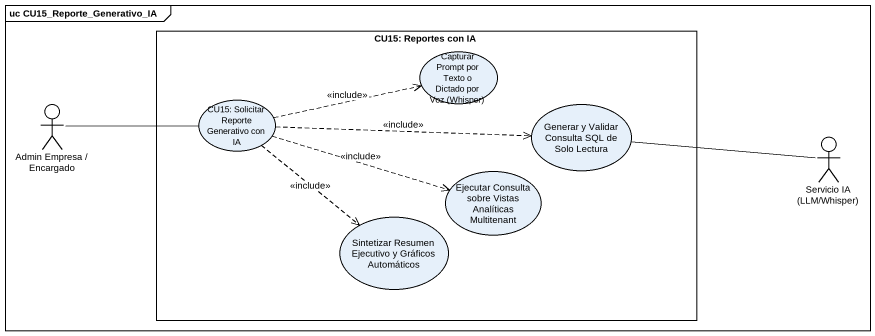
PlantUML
@startuml
mainframe uc CU15_Reporte_Generativo_IA
rectangle "CU15: Reportes con IA" as CU15_Reportes_con_IA {
  usecase "Capturar Prompt por Texto o Dictado por Voz (Whisper)" as Capturar_Prompt_por_Texto_o
  usecase "CU15: Solicitar Reporte Generativo con IA" as CU15_Solicitar_Reporte
  usecase "Generar y Validar Consulta SQL de Solo Lectura" as Generar_y_Validar_Consulta
  usecase "Ejecutar Consulta sobre Vistas Analíticas Multitenant" as Ejecutar_Consulta_sobre
  usecase "Sintetizar Resumen Ejecutivo y Gráficos Automáticos" as Sintetizar_Resumen
}
actor "Admin Empresa / Encargado" as Admin_Empresa_Encargado
actor "Servicio IA (LLM/Whisper)" as Servicio_IA_LLM_Whisper
Admin_Empresa_Encargado -right- CU15_Solicitar_Reporte
CU15_Solicitar_Reporte .right.> Capturar_Prompt_por_Texto_o : <<include>>
CU15_Solicitar_Reporte .right.> Generar_y_Validar_Consulta : <<include>>
CU15_Solicitar_Reporte .right.> Ejecutar_Consulta_sobre : <<include>>
CU15_Solicitar_Reporte ..> Sintetizar_Resumen : <<include>>
Generar_y_Validar_Consulta -right- Servicio_IA_LLM_Whisper
@enduml
